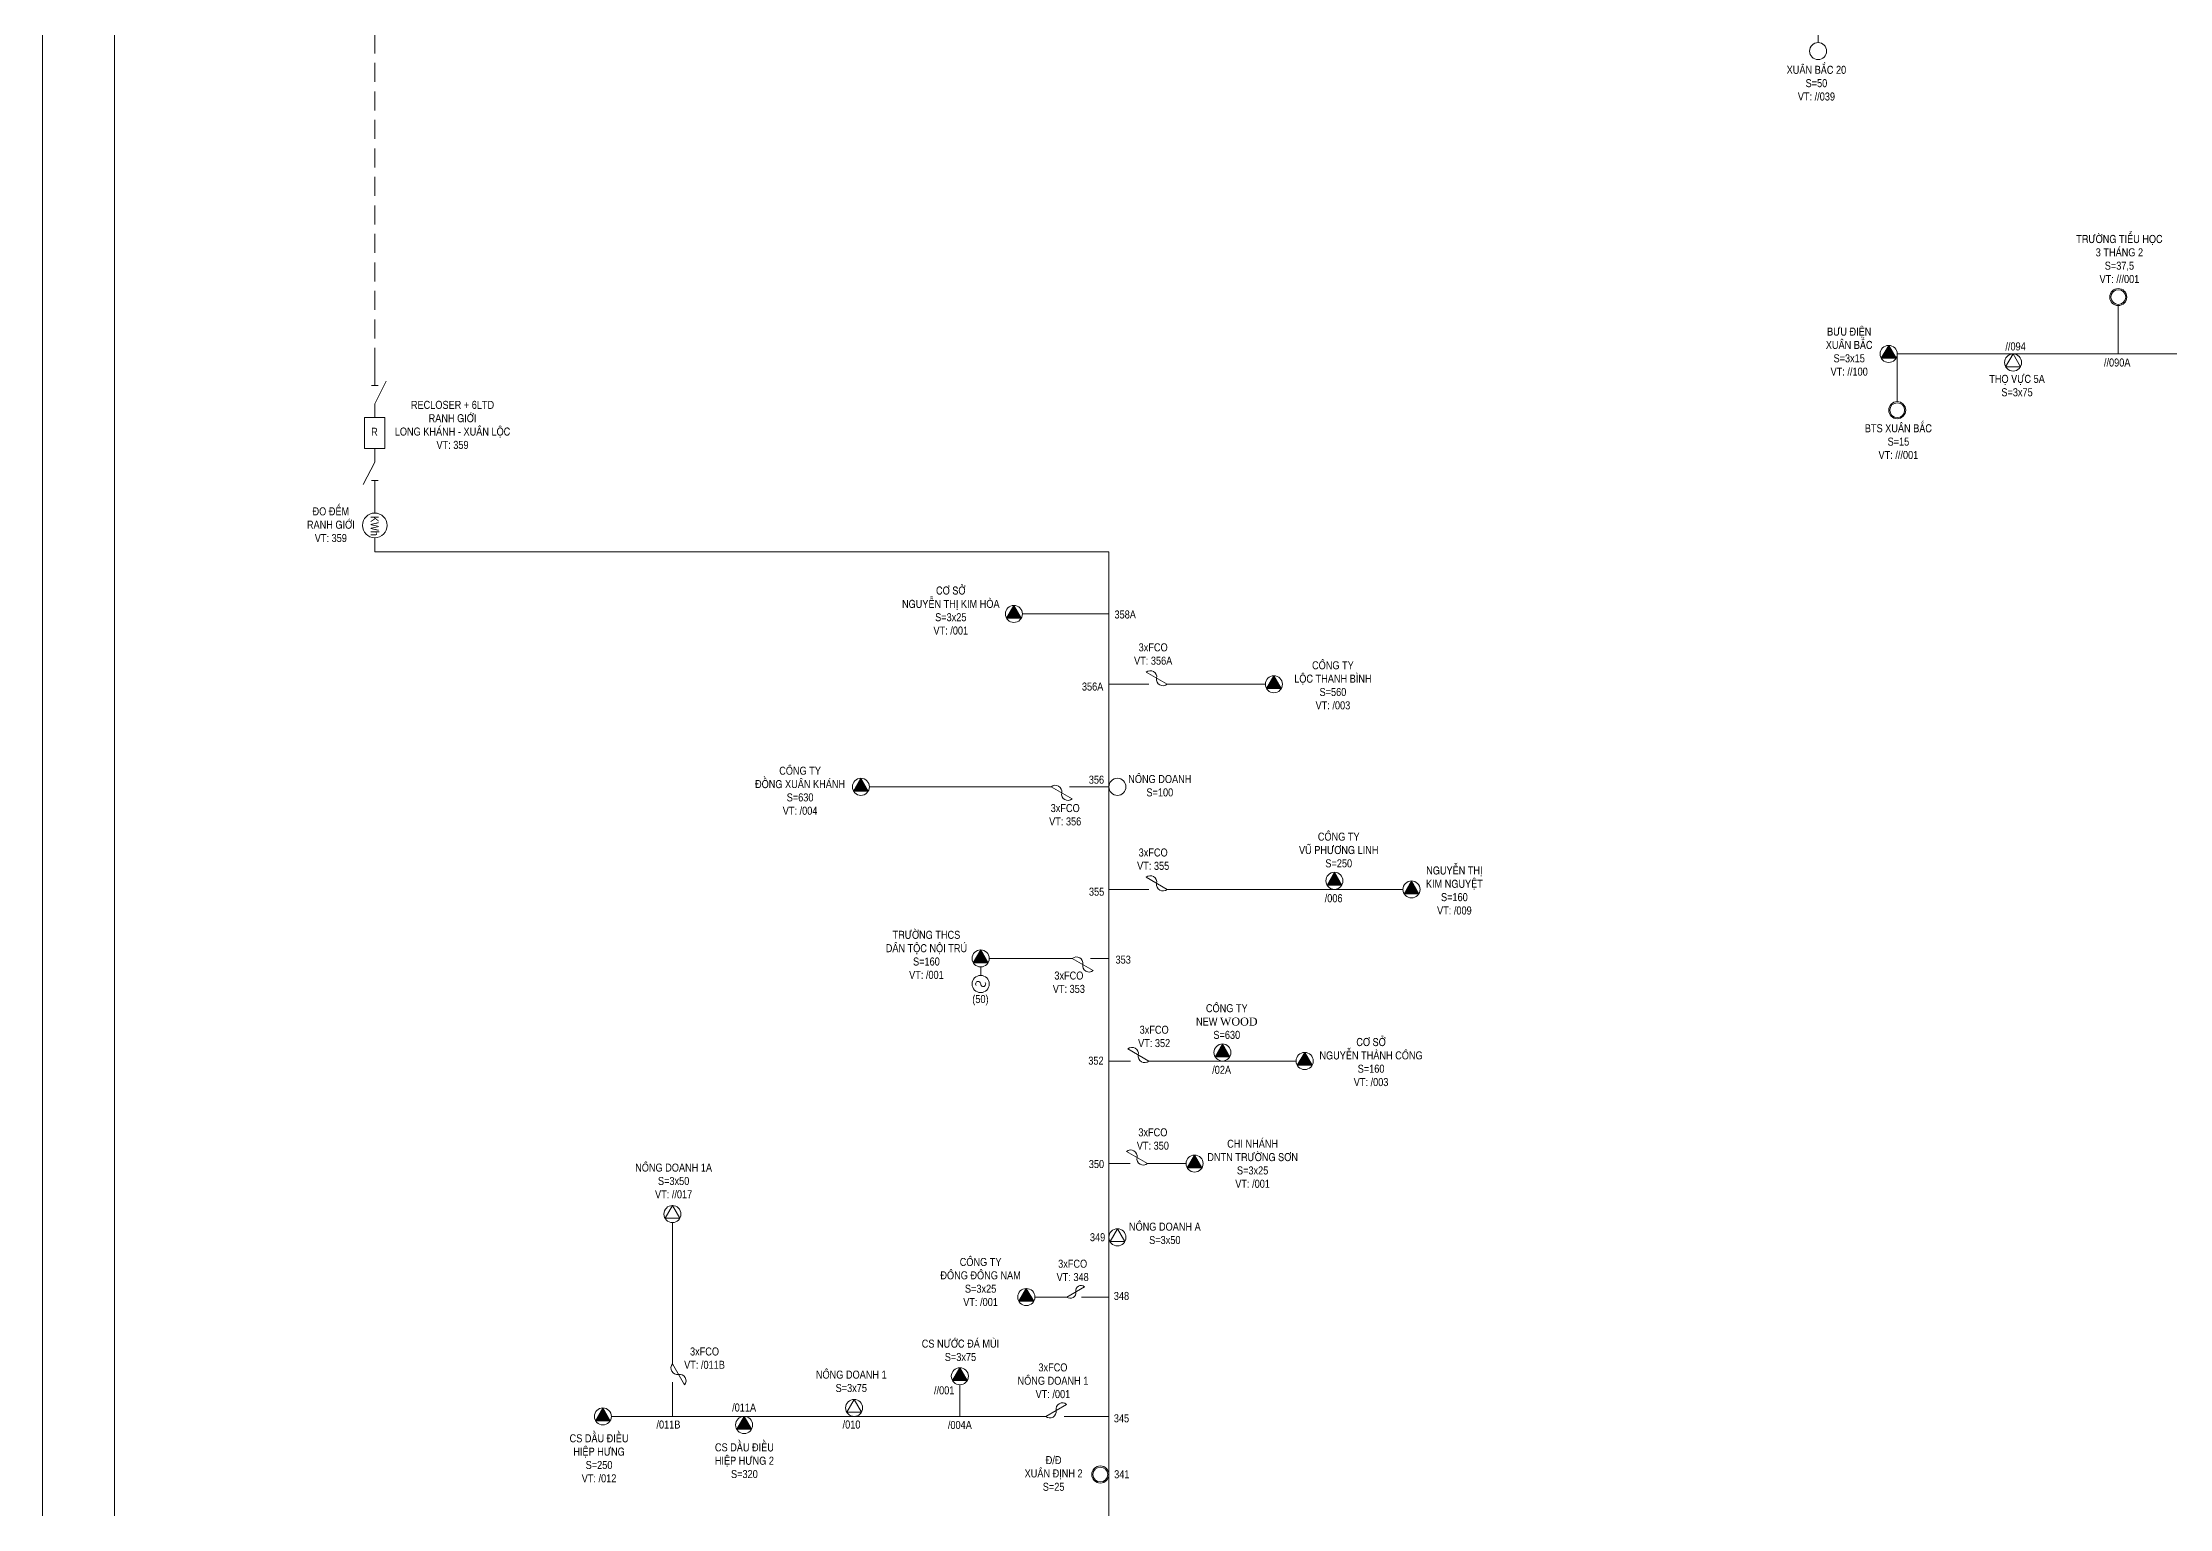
# Model space of a CAD drawing. Header units: inches. Extents: x 3694 to 9715, y -885 to 919.
# Drawn here: x 3694 to 4254, y 1 to 387 of the extents above; entities that cross this region are included whole.
import ezdxf

# ---------------------------------------------------------------- set-up
doc = ezdxf.new("R2010")
doc.units = ezdxf.units.IN
doc.header["$LTSCALE"] = 0.2
doc.header["$MEASUREMENT"] = 0
doc.linetypes.add('DASHED', pattern=[0.75, 0.5, -0.25])
doc.layers.get('0').update_dxf_attribs({"lineweight": 5})
for name, color, linetype, lineweight in [('Cap ngam', 1, 'DASHED', 15), ('Khung', 7, 'Continuous', 13), ('TBA', 5, 'Continuous', 9), ('Text', 7, 'Continuous', 9), ('Thiet bi', 3, 'Continuous', 9), ('Tuyen 477', 5, 'Continuous', 13), ('Tuyen 480', 1, 'Continuous', 13)]:
    doc.layers.add(name, color=color, linetype=linetype, lineweight=lineweight)
doc.styles.add('V-H-C', font='VHELVCN_0.TTF')

# ---------------------------------------------------------------- blocks, each defined once
blk = doc.blocks.new('FCO')
at = {"color": 0}
blk.add_lwpolyline([(0, 0, 0.707499), (0.8, 0.8, -0.707499), (1.6, 1.6, -5.301682)], format="xyb", dxfattribs=at)
blk.add_lwpolyline([(0, 0), (1.6, 1.6)], dxfattribs=at)
blk = doc.blocks.new('TBA 3P')
at = {"color": 0}
blk.add_lwpolyline([(0, 1.6, 0, 1.39, 0), (0, 0.4, 0, 0, 0)], format="xyseb", dxfattribs=at)
blk.add_lwpolyline([(-0.69, 0.4), (0.69, 0.4), (0, 1.6)], close=True, dxfattribs=at)
blk.add_circle((0, 0.8), 0.8, dxfattribs=at)
blk = doc.blocks.new('ALTD')
at = {"color": 0}
for points in [[(3.38, 1.08), (1.27, 0), (0, 0)], [(2.99, 0.31), (2.99, -0.31)], [(2.99, 0), (4.73, 0)]]:
    blk.add_lwpolyline(points, dxfattribs=at)
blk = doc.blocks.new('GIAO NHAN DIEN NANG')
at = {"layer": 'Thiet bi'}
for p, q in [((579.29, -85.47), (582.99, -85.47)), ((589.48, -85.47), (593.18, -85.47))]:
    blk.add_line(p, q, dxfattribs=at)
blk.add_circle((586.24, -85.47), 3.25, dxfattribs=at)
at = {"layer": 'Text', "insert": (586.39, -85.46), "char_height": 2.107, "width": 22.4302, "attachment_point": 5, "style": 'V-H-C'}
blk.add_mtext('KWh', dxfattribs=at)
blk = doc.blocks.new('TBA 1P')
at = {"color": 0}
blk.add_circle((0, 0.8), 0.8, dxfattribs=at)

msp = doc.modelspace()

# ---------------------------------------------------------------- linework, layer by layer
at = {"layer": 'Cap ngam', "linetype": 'DASHED', "ltscale": 50, "elevation": 4}
msp.add_lwpolyline([(3781.82, 301.68), (3781.82, 625.07), (3781.82, 625.07), (3781.82, 680.33)], dxfattribs=at)
at = {"layer": 'Khung'}
for points in [[(3694.32, 918.53), (3694.32, -841.47), (6724.32, -841.47), (6724.32, 918.53)], [(3713.26, 899.59), (3713.26, -822.54), (6705.39, -822.54), (6705.39, 899.59)]]:
    msp.add_lwpolyline(points, close=True, dxfattribs=at)
at = {"layer": 'TBA', "color": 1, "elevation": -0.98}
msp.add_lwpolyline([(4213.3, 305.1), (4211.35, 301.73), (4215.24, 301.73)], close=True, dxfattribs=at)
at = {"layer": 'TBA', "elevation": 4}
for points in [[(3860.22, 80.93), (3858.28, 77.56), (3862.17, 77.56)], [(3977.41, 74.8), (3975.47, 71.43), (3979.36, 71.43)], [(3908.07, 29.9), (3906.13, 26.53), (3910.02, 26.53)]]:
    msp.add_lwpolyline(points, close=True, dxfattribs=at)
at = {"layer": 'TBA', "color": 1}
for centre, radius in [((4241.01, 320.06, -0.98), 2.25), ((4241.01, 320.06, -0.98), 1.95), ((4182.79, 290.29, -0.98), 2.25), ((4182.79, 290.29, -0.98), 1.95)]:
    msp.add_circle(centre, radius, dxfattribs=at)
at = {"layer": 'TBA', "color": 1, "ltscale": 2}
msp.add_circle((4213.3, 302.85, -0.98), 2.25, dxfattribs=at)
at = {"layer": 'TBA', "ltscale": 2}
for centre in [(3860.22, 78.68, 4), (3977.41, 72.55, 4), (3908.07, 27.65, 4)]:
    msp.add_circle(centre, 2.25, dxfattribs=at)
at = {"layer": 'TBA'}
for radius in [2.25, 1.95]:
    msp.add_circle((3972.92, 10.12), radius, dxfattribs=at)
at = {"layer": 'Text', "color": 1, "linetype": 'Continuous', "elevation": -0.98}
msp.add_lwpolyline([(4161.95, 460.03), (4161.95, 387.06), (4161.95, 387.06)], dxfattribs=at)
at = {"layer": 'Thiet bi'}
msp.add_line((3941.4, 143.72, 4), (3941.4, 141.49, 4), dxfattribs=at)
at = {"layer": 'Thiet bi', "elevation": 4}
for points in [[(3781.82, 291.34, 0.1, 0.1, 0), (3781.82, 288.4, 0.5, 0.5, 0)], [(3781.82, 280.19, 0.1, 0.1, 0), (3781.82, 277.25, 0.5, 0.5, 0)]]:
    msp.add_lwpolyline(points, format="xyseb", dxfattribs=at)
at = {"layer": 'Thiet bi', "lineweight": 20, "ltscale": 10, "elevation": 4}
msp.add_lwpolyline([(3784.5, 288.4), (3784.5, 280.19), (3779.15, 280.19), (3779.15, 288.4), (3784.5, 288.4)], dxfattribs=at)
at = {"layer": 'Thiet bi'}
for centre, start, end in [((3940.73, 139.25, 4), 360, 218.6621), ((3942.07, 139.25, 4), 180, 38.6621)]:
    msp.add_arc(centre, 0.669, start, end, dxfattribs=at)
at = {"layer": 'Tuyen 477'}
for points, elevation in [([(3781.82, 253.02), (3975.17, 253.02), (3975.17, -296.11), (4757.87, -296.11)], 4), ([(3975.17, 236.66), (3952.4, 236.66)], 4), ([(3975.17, 218.14), (3985.72, 218.14)], 4), ([(3990.49, 218.14), (4016.38, 218.14)], 4), ([(3959.99, 191.14), (3912.1, 191.14)], 4), ([(3975.17, 191.14), (3964.77, 191.14)], 4), ([(3975.17, 164.14), (3985.72, 164.14)], 4), ([(3990.49, 164.14), (4052.61, 164.14)], 4), ([(3965.54, 145.97), (3943.65, 145.97)], 4), ([(3975.17, 145.97), (3970.32, 145.97)], 4), ([(3975.17, 118.97), (3980.89, 118.97)], 4), ([(3985.67, 118.97), (4024.49, 118.97)], 4), ([(3975.17, 91.97), (3980.8, 91.97)], 4), ([(3985.33, 91.97), (3995.49, 91.97)], 4), ([(3860.22, 39.22), (3860.22, 76.44)], 4), ([(3964.1, 56.84), (3955.67, 56.84)], 1.73), ([(3975.17, 56.84), (3967.92, 56.84)], 1.73), ([(3860.22, 25.41), (3860.22, 34.45)], 4), ([(3935.92, 25.41), (3935.92, 33.73)], 4), ([(3958.52, 25.41), (3844.14, 25.41)], 4), ([(3975.17, 25.41), (3963.39, 25.41)], 4)]:
    msp.add_lwpolyline(points, dxfattribs=dict(at, elevation=elevation))
at = {"layer": 'Tuyen 480'}
msp.add_line((4182.79, 305.1, -0.98), (4182.79, 292.54, -0.98), dxfattribs=at)
at = {"layer": 'Tuyen 480', "elevation": -0.98}
for points in [[(4241.01, 317.82), (4241.01, 305.1)], [(4264.13, 305.1), (4182.79, 305.1)]]:
    msp.add_lwpolyline(points, dxfattribs=at)

# ---------------------------------------------------------------- block references
at = {"layer": 'TBA', "color": 1, "xscale": 2.809729812779551, "yscale": 2.809729812779551, "zscale": 2.809729812779032, "rotation": 180}
msp.add_blockref('TBA 1P', (4161.95, 387.06, -0.98), dxfattribs=at)
at = {"layer": 'TBA', "color": 1, "xscale": 2.809729812779551, "yscale": 2.809729812779096, "zscale": 2.809729812779032}
msp.add_blockref('TBA 3P', (4180.54, 302.85, -0.98), dxfattribs=at)
at = {"layer": 'TBA', "xscale": 2.809729812779551, "zscale": 2.809729812779032}
for p, yscale in [((3950.15, 234.41, 4), 2.809729812779551), ((4018.63, 215.89, 4), 2.809729812779551), ((3909.86, 188.89, 4), 2.809729812779551), ((4034.56, 164.14, 4), 2.809729812779551), ((4054.86, 161.89, 4), 2.809729812779551), ((3941.4, 143.72, 4), 2.809729812779551), ((4005.08, 118.97, 4), 2.809729812779551), ((4026.73, 116.72, 4), 2.809729812779551), ((3997.74, 89.72, 4), 2.809729812779551), ((3953.42, 54.59, 1.73), 2.809729812777732), ((3935.92, 33.73, 4), 2.809729812779551), ((3841.9, 23.16, 4), 2.809729812778642), ((3879.09, 20.91, 4), 2.809729812778642)]:
    msp.add_blockref('TBA 3P', p, dxfattribs=dict(at, yscale=yscale))
at = {"layer": 'TBA', "xscale": 2.809729812779551, "yscale": 2.809729812779551, "zscale": 2.809729812779032, "rotation": 180}
msp.add_blockref('TBA 1P', (3977.41, 193.39, 4), dxfattribs=at)
at = {"layer": 'Thiet bi', "xscale": -2.809729812779551, "yscale": 2.809729812779551, "zscale": 2.809729812779032}
for p, rotation in [((3781.82, 288.4, 4), 270), ((3781.82, 280.19, 4), 90)]:
    msp.add_blockref('ALTD', p, dxfattribs=dict(at, rotation=rotation))
at = {"layer": 'Thiet bi', "color": 5, "rotation": 270}
msp.add_blockref('GIAO NHAN DIEN NANG', (3867.3, 846.2, 4), dxfattribs=at)
at = {"layer": 'Thiet bi', "color": 5}
for p, xscale, yscale, zscale, rotation in [((3990.49, 218.14, 4), -2.809729812778615, 2.809729812779551, 2.809729812779032, 15.00000000000458), ((3959.99, 191.14, 4), -2.809729812778968, 2.809729812779551, 2.809729812779032, 195.0000000000315), ((3990.49, 164.14, 4), -2.809729812778615, 2.809729812779551, 2.809729812779032, 15.00000000000458), ((3965.54, 145.97, 4), -2.809729812778968, 2.809729812779551, 2.809729812779032, 195.0000000000315), ((3985.67, 118.97, 4), -2.809729812778615, 2.809729812779551, 2.809729812779032, 15.00000000000458), ((3985.33, 91.97, 4), -2.809729812778615, 2.809729812779551, 2.809729812779032, 15.00000000000458), ((3964.1, 56.84, 1.73), 2.388270340861096, 2.388270340861709, 2.388270340862177, 345.0000000000015), ((3860.22, 39.22, 4), 2.809729812778733, 2.809729812779551, 2.809729812779032, 254.9999999999864), ((3958.52, 25.41, 4), 2.809729812778615, 2.809729812779551, 2.809729812779032, 344.9999999999954)]:
    msp.add_blockref('FCO', p, dxfattribs=dict(at, xscale=xscale, yscale=yscale, zscale=zscale, rotation=rotation))
at = {"layer": 'Thiet bi', "xscale": 2.809729812779551, "yscale": 2.809729812778642, "zscale": 2.809729812779032}
msp.add_blockref('TBA 1P', (3941.4, 137, 4), dxfattribs=at)

# ---------------------------------------------------------------- texts
at = {"layer": 'Text', "attachment_point": 5, "style": 'V-H-C'}
for s, insert, char_height, width in [('XUAÂN BAÉC 20\\PS=50\\PVT: //039', (4161.51, 376.36, -0.98), 2.1073, 28.1807), ('TRÖÔØNG TIEÅU HOÏC\\P3 THAÙNG 2\\PS=37,5\\PVT: ///001', (4241.31, 330.07, -0.98), 2.1073, 28.1807), ('BÖU ÑIEÄN\\PXUAÂN BAÉC\\PS=3x15\\PVT: //100', (4170.14, 305.69, -0.98), 2.107, 28.1807), ('//094', (4213.96, 307.06, -0.98), 2.107, 7.0464), ('//090A', (4240.72, 302.82, -0.98), 2.107, 7.0464), ('THOÏ VÖÏC 5A\\PS=3x75', (4214.35, 296.75, -0.98), 2.1073, 28.1807), ('RECLOSER + 6LTD\\PRANH GIÔÙI\\PLONG KHAÙNH - XUAÂN LOÄC\\PVT: 359', (3802.3, 286.4, 4), 2.1073, 35.7839), ('BTS XUAÂN BAÉC\\PS=15\\PVT: ///001', (4183.1, 282, -0.98), 2.1073, 18.4663), ('ÑO ÑEÁM \\PRANH GIÔÙI\\PVT: 359 ', (3770.25, 260.13, 4), 2.107, 32.6241), ('CÔ SÔÛ\\PNGUYEÃN THÒ KIM HOØA\\PS=3x25\\PVT: /001', (3933.53, 237.53, 4), 2.1073, 28.1807), ('358A', (3979.46, 236.5, 4), 2.107, 28.1807), ('3xFCO\\PVT: 356A', (3986.83, 226.09, 4), 2.107, 28.1807), ('COÂNG TY\\PLOÄC THANH BÌNH\\PS=560\\PVT: /003', (4034.17, 217.85, 4), 2.1073, 40.4513), ('356A', (3970.88, 217.52, 4), 2.107, 28.1807), ('COÂNG TY\\PÑOÀNG XUAÂN KHAÙNH\\PS=630\\PVT: /004', (3893.84, 190.1, 4), 2.1073, 28.1807), ('356', (3971.89, 193.01, 4), 2.107, 28.1807), ('NOÂNG DOANH\\PS=100', (3988.58, 191.42, 4), 2.1073, 28.1807), ('3xFCO\\PVT: 356', (3963.66, 183.78, 4), 2.107, 28.1807), ('COÂNG TY\\PVUÕ PHÖÔNG LINH\\PS=250', (4035.7, 174.5, 8), 2.1073, 40.4513), ('3xFCO\\PVT: 355', (3986.83, 172.09, 4), 2.107, 28.1807), ('NGUYEÃN THÒ\\PKIM NGUYEÄT\\PS=160\\PVT: /009', (4066.16, 163.85, 4), 2.1073, 40.4513), ('355', (3971.93, 163.52, 4), 2.107, 28.1807), ('/006', (4034.35, 161.8, 4), 2.107, 28.1807), ('TRÖÔØNG THCS\\PDAÂN TOÄC NOÄI TRUÙ\\PS=160\\PVT: /001', (3927.11, 146.9, 4), 2.1073, 28.1807), ('353', (3978.93, 145.64, 4), 2.107, 28.1807), ('3xFCO\\PVT: 353', (3964.63, 139.69, 4), 2.107, 28.1807), ('(50)', (3941.34, 134.96, 4), 2.107, 28.1807), ('COÂNG TY\\PNEW {\\fTimes New Roman|b0|i0|c0|p18;WOOD}\\PS=630', (4006.22, 129.34, 8), 2.1073, 40.4513), ('3xFCO\\PVT: 352', (3987.09, 125.43, 4), 2.107, 28.1807), ('CÔ SÔÛ\\PNGUYEÃN THAØNH COÂNG\\PS=160\\PVT: /003', (4044.22, 118.68, 4), 2.1073, 28.1807), ('352', (3971.76, 119.05, 4), 2.107, 28.1807), ('/02A', (4004.86, 116.64, 4), 2.107, 28.1807), ('3xFCO\\PVT: 350', (3986.75, 98.43, 4), 2.107, 28.1807), ('CHI NHAÙNH\\PDNTN TRÖÔØNG SÔN\\PS=3x25\\PVT: /001', (4013.02, 91.91, 4), 2.1073, 28.1807), ('NOÂNG DOANH 1A\\PS=3x50\\PVT: //017', (3860.53, 87.38, 4), 2.1073, 28.1807), ('350', (3971.89, 91.83, 4), 2.107, 28.1807), ('349', (3972.19, 72.57, 4), 2.107, 28.1807), ('NOÂNG DOANH A\\PS=3x50', (3989.9, 73.59, 4), 2.1073, 28.1807), ('COÂNG TY\\PÑOÂNG ÑOÂNG NAM\\PS=3x25\\PVT: /001', (3941.38, 60.78, 1.73), 2.1073, 28.1807), ('3xFCO\\PVT: 348', (3965.63, 63.84, 1.73), 2.107, 28.1807), ('348', (3978.48, 57.11, 4.37), 2.107, 28.1807), ('CS NÖÔÙC ÑAÙ MUØI\\PS=3x75', (3936.08, 42.8, 4), 2.1073, 28.1807), ('3xFCO\\PVT: /011B', (3868.67, 40.74, 4), 2.107, 28.1807), ('3xFCO\\PNOÂNG DOANH 1\\PVT: /001', (3960.43, 34.79, 4), 2.1073, 28.1807), ('NOÂNG DOANH 1\\PS=3x75', (3907.32, 34.64, 4), 2.1073, 28.1807), ('/011A', (3879.1, 27.74, 4), 2.107, 28.1807), ('//001', (3931.79, 32.27, 4), 2.107, 28.1807), ('/011B', (3859.16, 23.26, 4), 2.107, 28.1807), ('/010', (3907.38, 23.26, 4), 2.107, 28.1807), ('/004A', (3935.92, 23.15, 4), 2.107, 28.1807), ('345', (3978.48, 24.9, 4), 2.107, 28.1807), ('CS DAÀU ÑIEÀU\\PHIEÄP HÖNG\\PS=250\\PVT: /012', (3840.89, 14.37, 4), 2.1073, 28.1807), ('CS DAÀU ÑIEÀU\\PHIEÄP HÖNG 2\\PS=320', (3879.17, 13.74, 4), 2.1073, 28.1807), ('Ñ/Ñ\\PXUAÂN ÑÒNH 2\\PS=25', (3960.61, 10.39), 2.1073, 28.1807), ('341', (3978.57, 10.17), 2.107, 28.1807)]:
    msp.add_mtext(s, dxfattribs=dict(at, insert=insert, char_height=char_height, width=width))
at = {"layer": 'Thiet bi', "insert": (3781.74, 284.6, 4), "char_height": 2.11, "width": 28.1807, "attachment_point": 5, "style": 'V-H-C'}
msp.add_mtext('R', dxfattribs=at)

doc.saveas('drawing.dxf')
